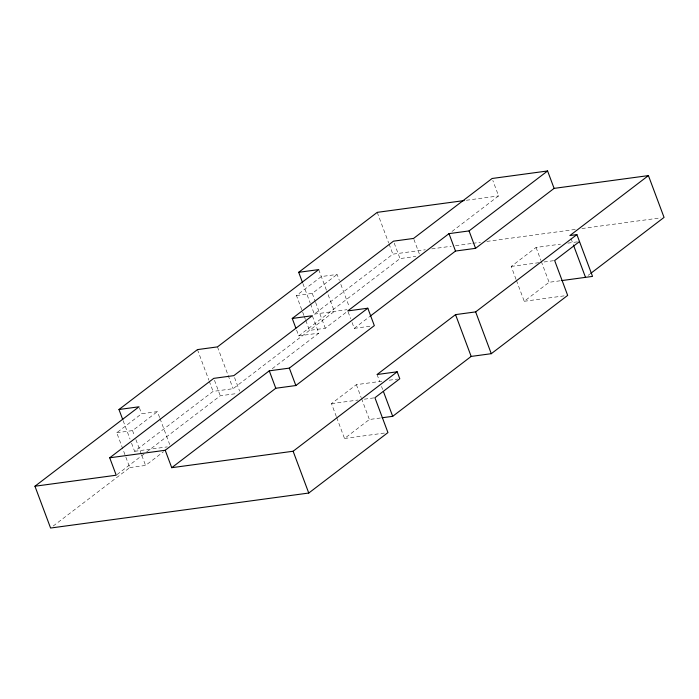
<?xml version="1.0" encoding="UTF-8"?>
<svg xmlns="http://www.w3.org/2000/svg" width="699" height="699" viewBox="0 0 699 699"><rect width="100%" height="100%" fill="white"/><g stroke="black" fill="none" stroke-linecap="round" stroke-linejoin="round"><path stroke-width="0.52" stroke-dasharray="3.5 2.62" d="M53.159 526.059L129.769 467.579L116.742 432.742L141.609 413.764L157.406 411.624L159.634 417.591M303.908 315.45L296.463 295.546L321.33 276.559L337.119 274.419L339.356 280.395M116.742 432.742L132.539 430.601L157.406 411.624M296.463 295.546L312.261 293.405L337.119 274.419M131.552 443.157L134.601 451.309L213.073 391.405L233.108 388.688L334.349 311.396L326.73 291.002M310.513 303.916L314.323 314.113L392.855 254.165L425.272 249.77M117.091 474.551L145.707 452.707M146.58 452.043L220.281 395.783L237.179 393.485M296.586 330.068L298.753 335.87L400.003 258.578L415.844 256.428M129.769 467.579L145.567 465.438L163.566 451.694M272.252 368.705L318.823 333.152L312.304 315.738M305.769 320.43L309.491 330.382L325.28 328.242L346.713 311.876M452 231.483L498.597 195.912L492.812 180.429M352.086 322.545L354.262 328.347L368.967 317.119M336.324 416.578L331.492 403.638L356.35 384.66L382.851 381.069M516.045 279.373L511.205 266.441L536.072 247.455L560.441 244.152M336.7 417.574L344.511 438.474L369.378 419.496L381.042 417.915M516.421 280.369L524.233 301.278L549.099 282.291L560.747 280.71M588.104 275.38L589.834 274.06M466.373 200.272L498.597 195.912M431.755 248.888L451.204 246.258M455.521 245.664L471.729 243.47M472.812 243.322L480.37 242.3M486.854 241.417L575.452 229.412M581.935 228.538L660.808 217.843M567.85 243.147L578.449 241.714M511.205 266.441L538.754 262.702M544.049 261.985L553.582 260.692M314.323 314.113L346.984 309.683M524.233 301.278L564.486 295.817M298.753 335.87L318.823 333.152M354.262 328.347L370.103 326.197M389.203 380.204L397.67 379.059M331.492 403.638L357.975 400.046M364.328 399.181L373.869 397.897M134.601 451.309L167.271 446.888M344.511 438.474L384.773 433.013M571.031 238.612L573.32 244.729M536.072 247.455L540.912 260.395M541.279 261.391L549.099 282.291M413.913 239.407L419.339 253.92M394.21 243.095L400.003 258.578M377.224 212.356L388.661 242.946M389.046 243.968L392.855 254.165M377.067 374.524L379.671 381.497M381.532 386.468L382.65 389.457M340.841 284.379L349.404 307.272M348.111 311.894L350.645 318.674M318.727 269.596L326.538 290.496M356.35 384.66L361.191 397.591M361.566 398.587L369.378 419.496M312.261 293.405L315.232 301.365M315.607 302.361L325.28 328.242M302.885 283.523L310.129 302.894M304.275 316.446L305.393 319.434M234.558 377.574L239.626 391.125M217.476 346.887L227.769 374.419M228.154 375.433L233.108 388.688M214.488 380.3L220.281 395.783M197.45 349.605L208.887 380.186M209.263 381.208L213.073 391.405M160.01 418.587L169.682 444.468M139.372 407.788L141.609 413.764M132.539 430.601L134.4 435.582M135.886 439.557L141.469 454.49M141.845 455.486L145.567 465.438M123.164 420.728L130.031 439.077"/><path stroke-width="1.05" d="M122.788 419.706L118.979 409.509L197.45 349.605L217.476 346.887L318.727 269.596L298.691 272.313L302.51 282.51M298.691 272.313L377.224 212.356L464.223 200.569M561.813 280.57L592.534 276.402L576.902 234.602L475.652 311.894L455.538 314.62L377.067 374.524L397.181 371.798L399.784 378.771L374.926 397.748L387.945 432.585L308.757 493.04L50.581 528.033L34.95 486.233L139.005 406.792L118.979 409.509M34.95 486.233L116.226 475.215L109.717 457.793L213.772 378.36L233.833 375.643L312.304 315.738L292.243 318.456L295.86 328.128M292.243 318.456L393.485 241.164L413.555 238.438L492.087 178.49L547.588 170.967L554.106 188.381L475.573 248.337L455.503 251.055L369.832 316.455M165.217 450.27L269.272 370.837L289.342 368.12L367.814 308.207L374.323 325.629L295.852 385.533L275.79 388.26L171.736 467.692L165.217 450.27L109.717 457.793M547.588 170.967L469.064 230.915L448.994 233.641L347.744 310.933L367.814 308.207M590.699 273.405L664.05 217.406L648.419 175.598L569.886 235.554L576.902 234.602M171.736 467.692L293.126 451.239L397.181 371.798M579.506 241.566L554.648 260.552L567.667 295.389L491.283 353.694L471.17 356.42L392.698 416.333L382.1 417.766M554.106 188.381L648.419 175.598M573.704 245.751L585.517 277.354M469.064 230.915L475.573 248.337M448.994 233.641L455.503 251.055M475.652 311.894L491.283 353.694M455.538 314.62L471.17 356.42M383.393 391.449L392.698 416.333M289.342 368.12L295.852 385.533M269.272 370.837L275.79 388.26M293.126 451.239L308.757 493.04"/></g></svg>
